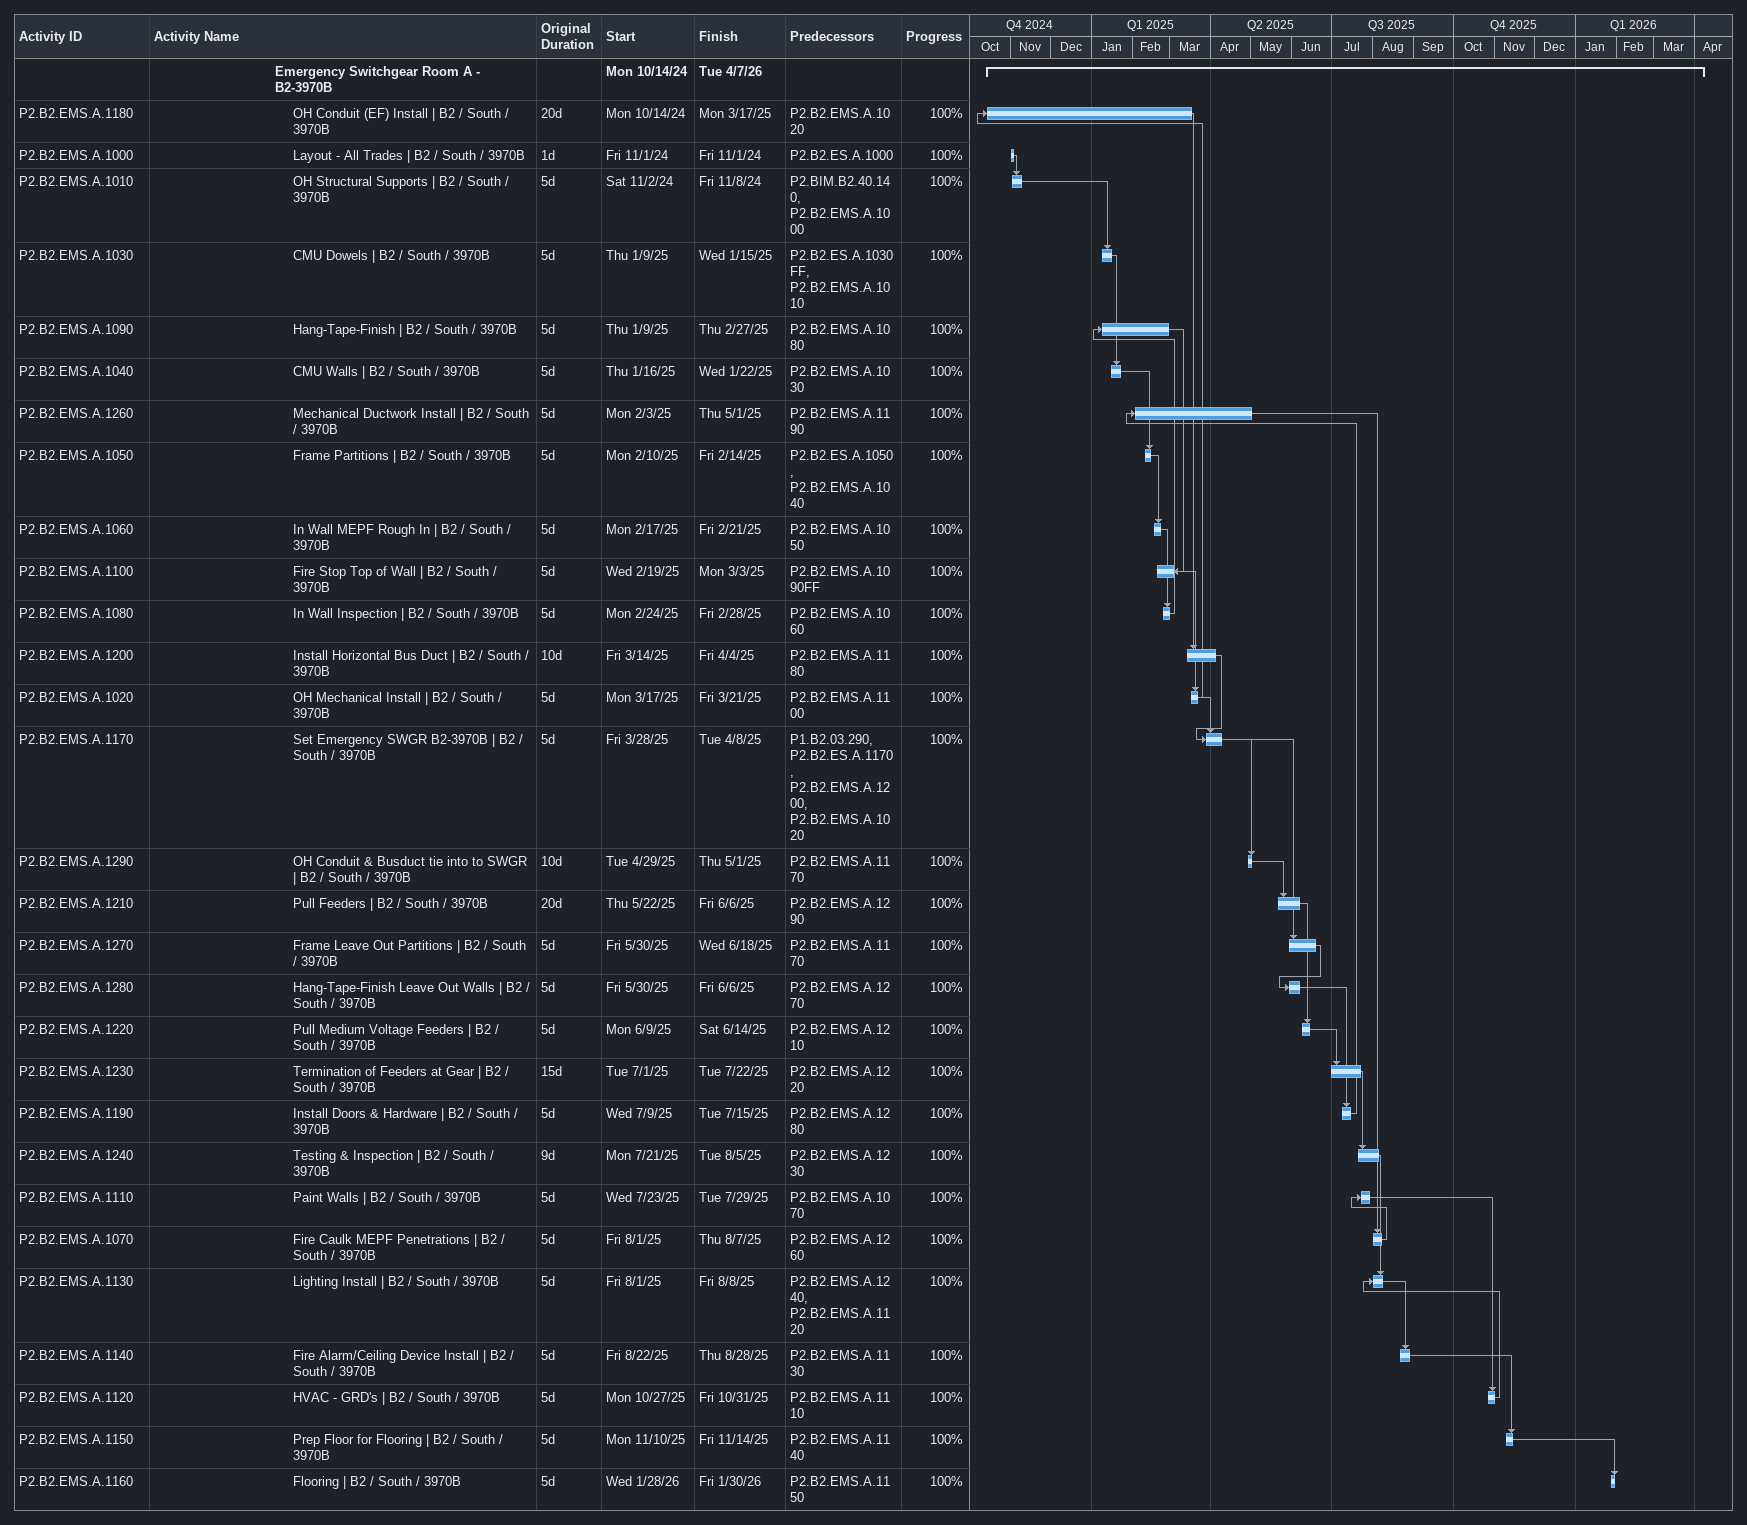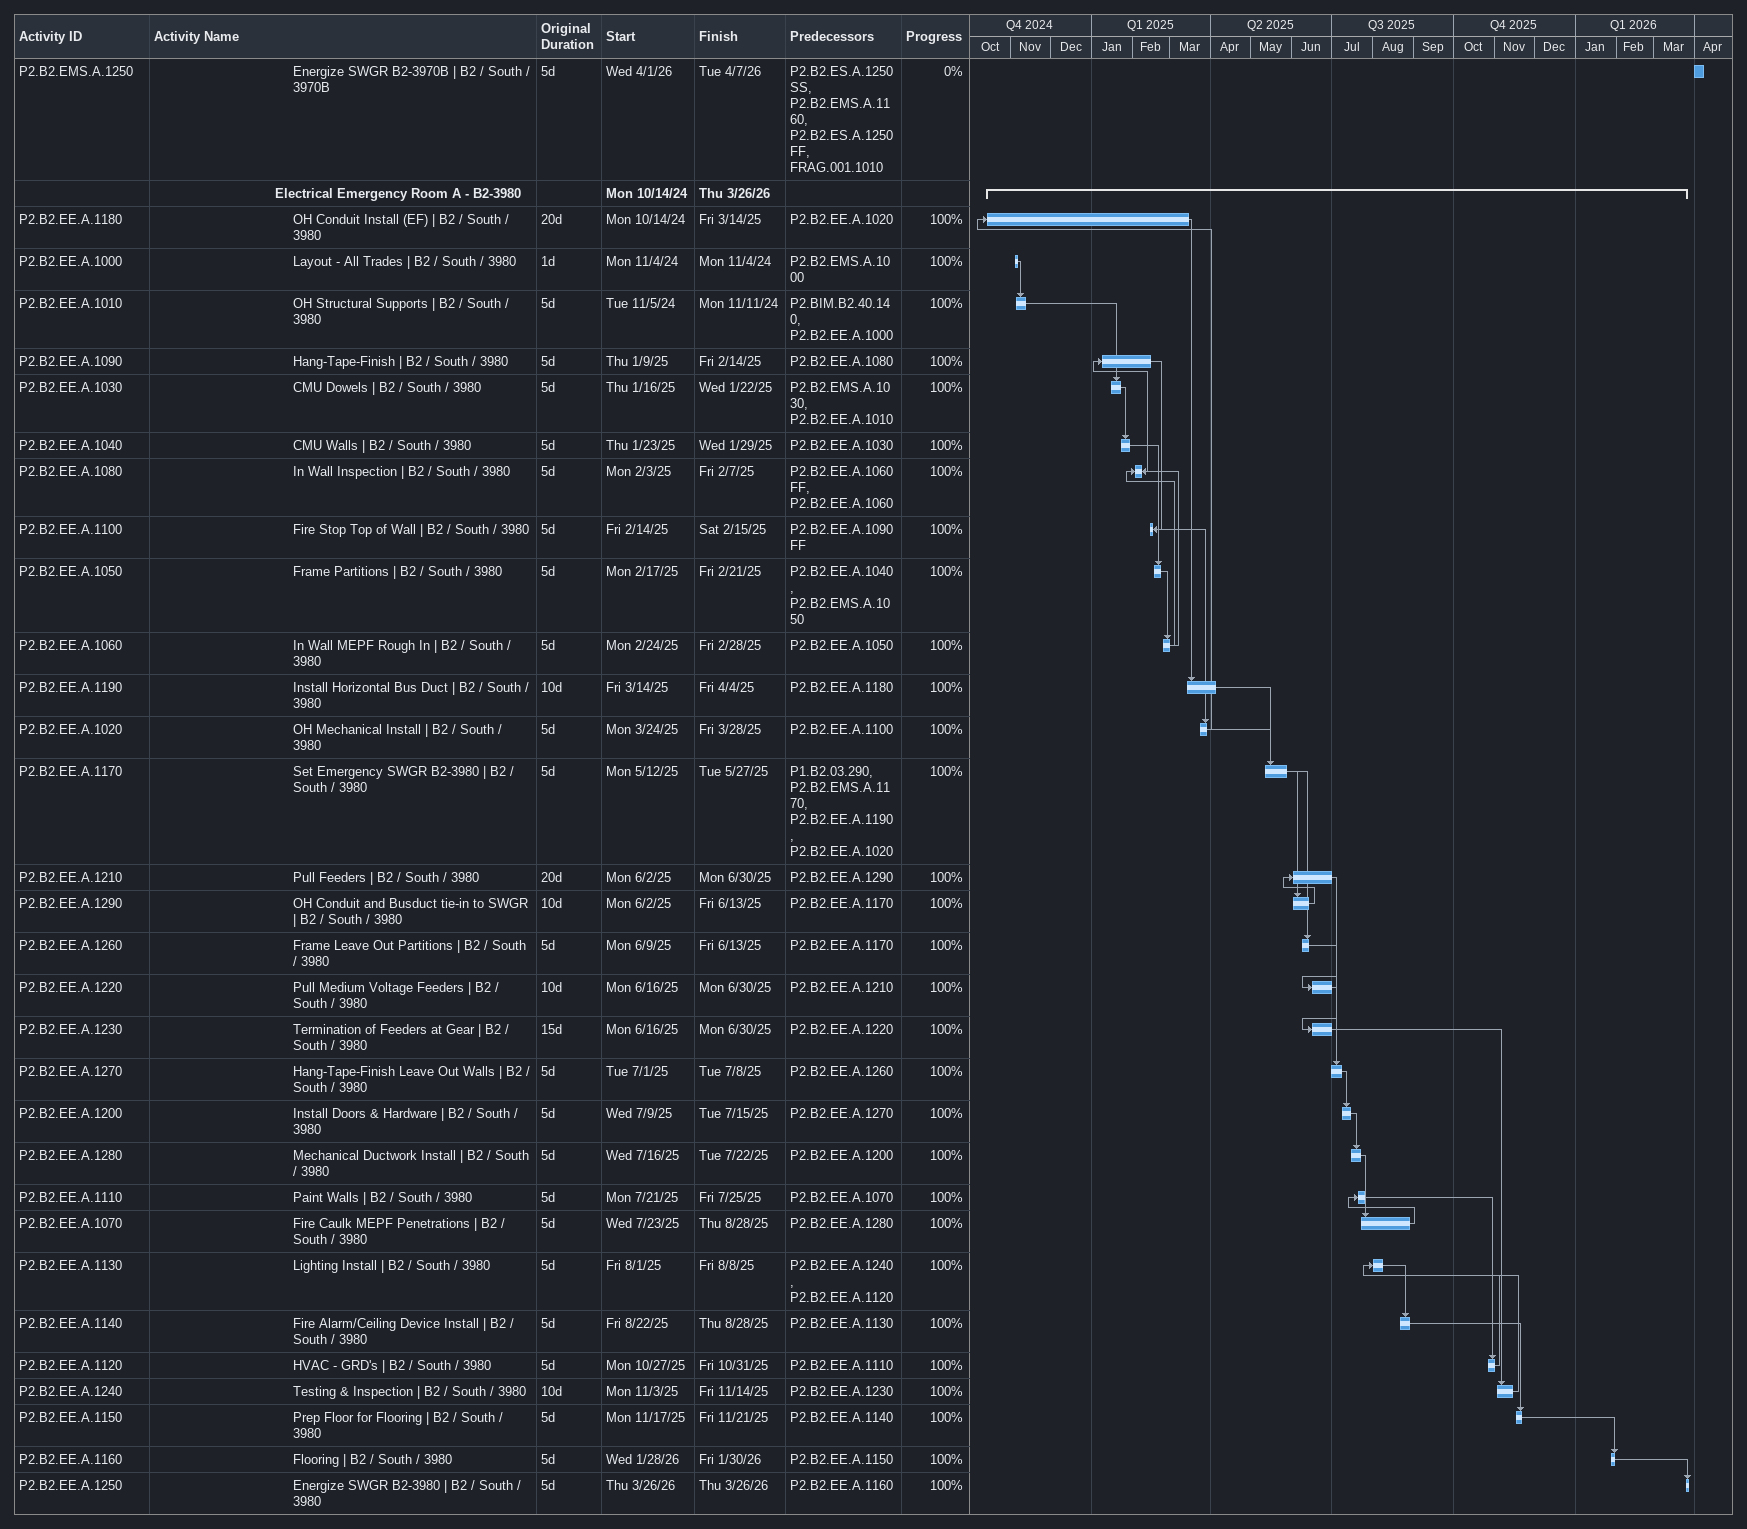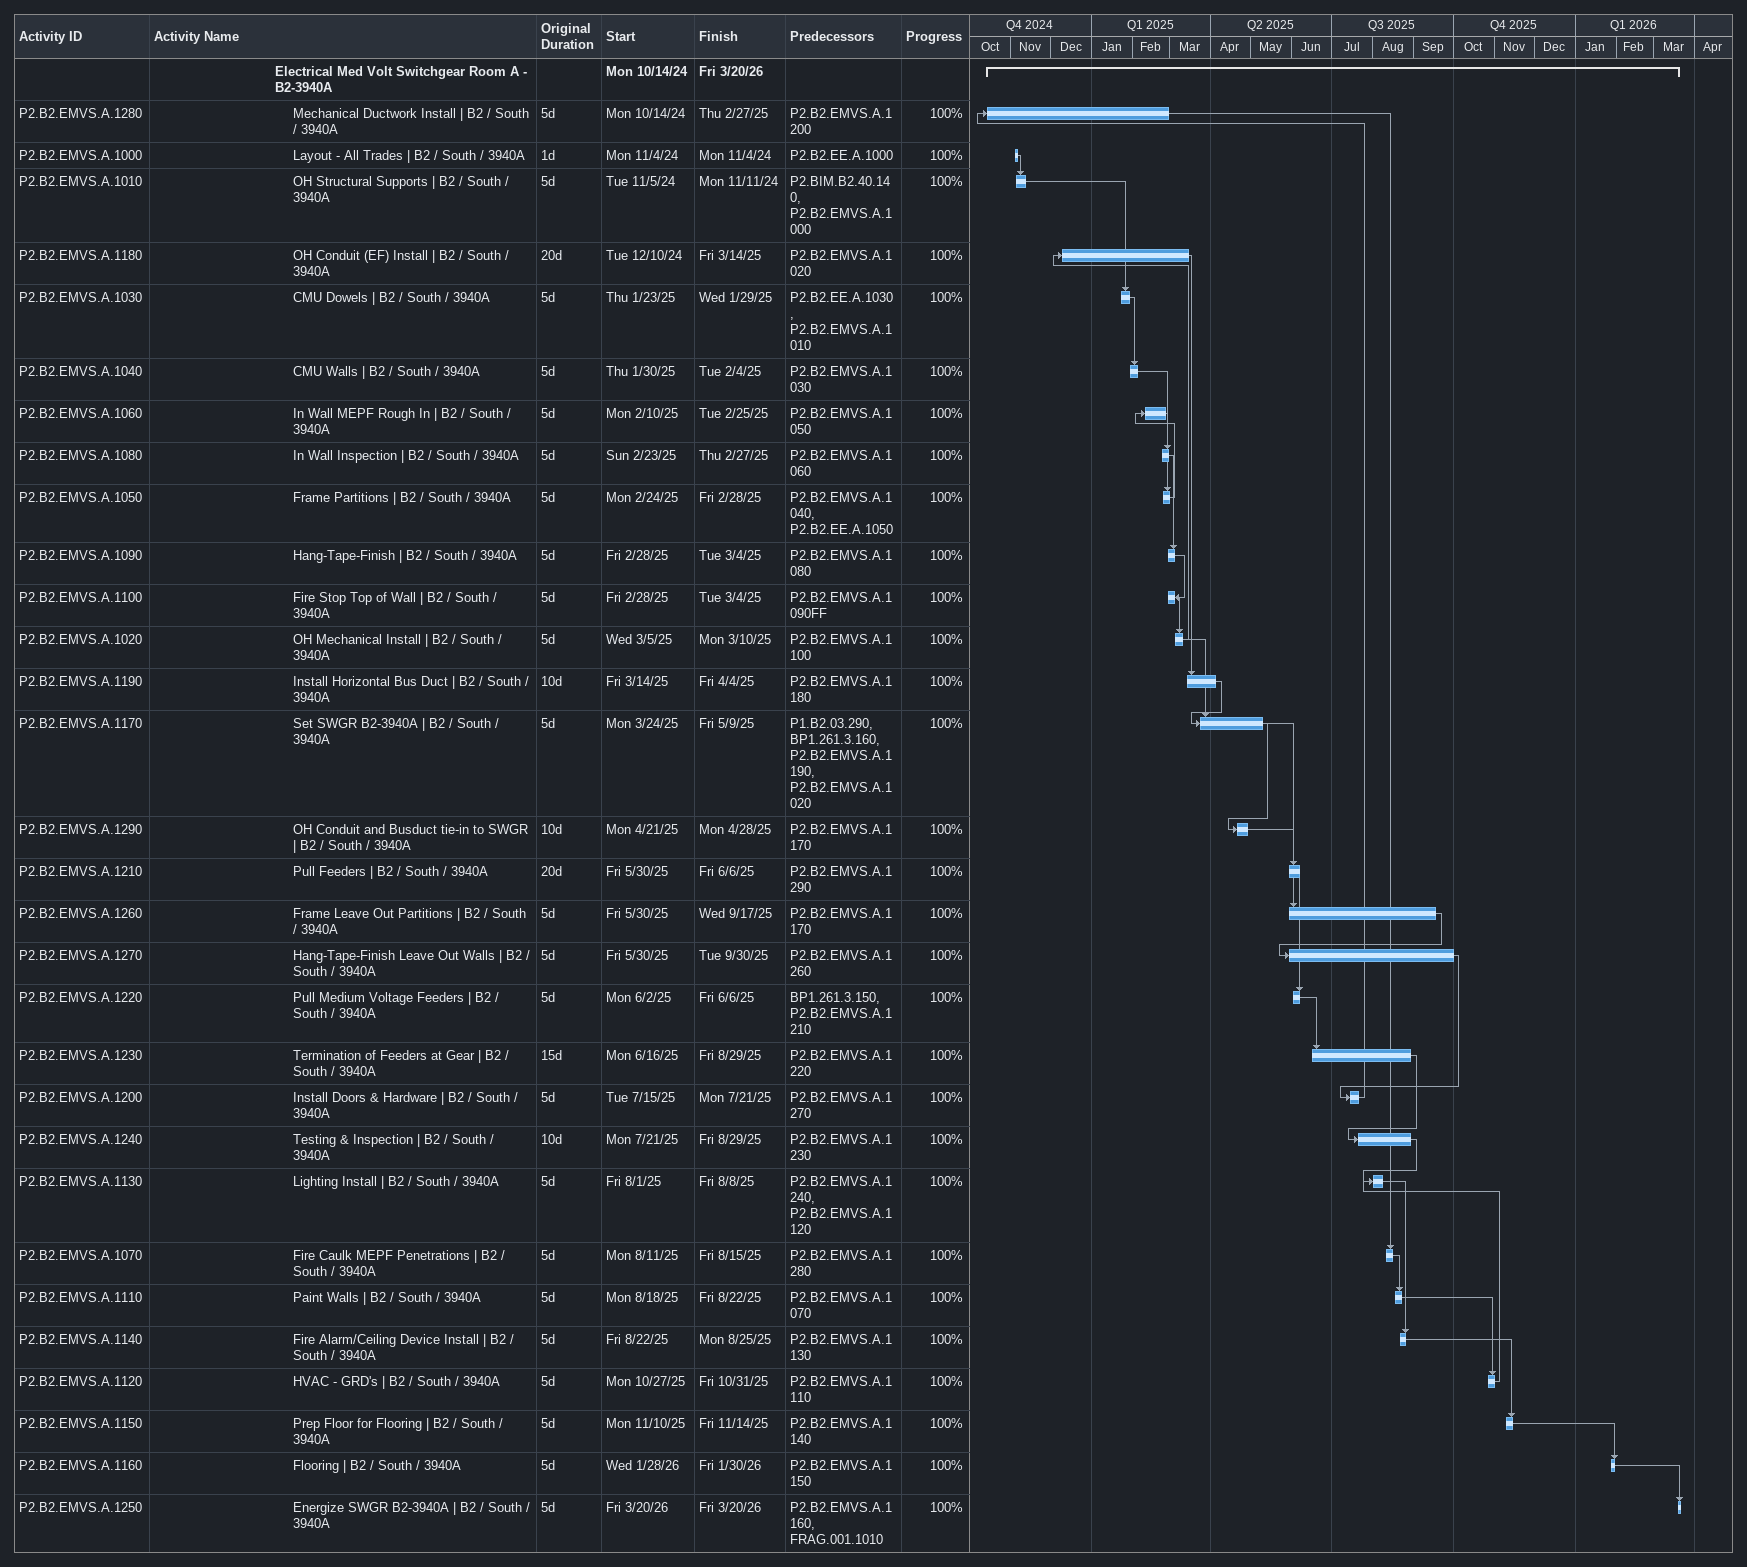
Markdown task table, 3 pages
| ID | Level | Task | Original duration | Start | Finish | Predecessors | % complete |
|---|---|---|---|---|---|---|---|
|  | 8 | **Emergency Switchgear Room A - B2-3970B** |  | 2024-10-14 | 2026-04-07 |  |  |
| P2.B2.EMS.A.1180 | 9 | OH Conduit (EF) Install \| B2 / South / 3970B | 20d | 2024-10-14 | 2025-03-17 | P2.B2.EMS.A.1020 | 100 |
| P2.B2.EMS.A.1000 | 9 | Layout - All Trades \| B2 / South / 3970B | 1d | 2024-11-01 | 2024-11-01 | P2.B2.ES.A.1000 | 100 |
| P2.B2.EMS.A.1010 | 9 | OH Structural Supports \| B2 / South / 3970B | 5d | 2024-11-02 | 2024-11-08 | P2.BIM.B2.40.140, P2.B2.EMS.A.1000 | 100 |
| P2.B2.EMS.A.1030 | 9 | CMU Dowels \| B2 / South / 3970B | 5d | 2025-01-09 | 2025-01-15 | P2.B2.ES.A.1030FF, P2.B2.EMS.A.1010 | 100 |
| P2.B2.EMS.A.1090 | 9 | Hang-Tape-Finish \| B2 / South / 3970B | 5d | 2025-01-09 | 2025-02-27 | P2.B2.EMS.A.1080 | 100 |
| P2.B2.EMS.A.1040 | 9 | CMU Walls \| B2 / South / 3970B | 5d | 2025-01-16 | 2025-01-22 | P2.B2.EMS.A.1030 | 100 |
| P2.B2.EMS.A.1260 | 9 | Mechanical Ductwork Install \| B2 / South / 3970B | 5d | 2025-02-03 | 2025-05-01 | P2.B2.EMS.A.1190 | 100 |
| P2.B2.EMS.A.1050 | 9 | Frame Partitions \| B2 / South / 3970B | 5d | 2025-02-10 | 2025-02-14 | P2.B2.ES.A.1050, P2.B2.EMS.A.1040 | 100 |
| P2.B2.EMS.A.1060 | 9 | In Wall MEPF Rough In \| B2 / South / 3970B | 5d | 2025-02-17 | 2025-02-21 | P2.B2.EMS.A.1050 | 100 |
| P2.B2.EMS.A.1100 | 9 | Fire Stop Top of Wall \| B2 / South / 3970B | 5d | 2025-02-19 | 2025-03-03 | P2.B2.EMS.A.1090FF | 100 |
| P2.B2.EMS.A.1080 | 9 | In Wall Inspection \| B2 / South / 3970B | 5d | 2025-02-24 | 2025-02-28 | P2.B2.EMS.A.1060 | 100 |
| P2.B2.EMS.A.1200 | 9 | Install Horizontal Bus Duct \| B2 / South / 3970B | 10d | 2025-03-14 | 2025-04-04 | P2.B2.EMS.A.1180 | 100 |
| P2.B2.EMS.A.1020 | 9 | OH Mechanical Install \| B2 / South / 3970B | 5d | 2025-03-17 | 2025-03-21 | P2.B2.EMS.A.1100 | 100 |
| P2.B2.EMS.A.1170 | 9 | Set Emergency SWGR B2-3970B \| B2 / South / 3970B | 5d | 2025-03-28 | 2025-04-08 | P1.B2.03.290, P2.B2.ES.A.1170, P2.B2.EMS.A.1200, P2.B2.EMS.A.1020 | 100 |
| P2.B2.EMS.A.1290 | 9 | OH Conduit & Busduct tie into to SWGR \| B2 / South / 3970B | 10d | 2025-04-29 | 2025-05-01 | P2.B2.EMS.A.1170 | 100 |
| P2.B2.EMS.A.1210 | 9 | Pull Feeders \| B2 / South / 3970B | 20d | 2025-05-22 | 2025-06-06 | P2.B2.EMS.A.1290 | 100 |
| P2.B2.EMS.A.1270 | 9 | Frame Leave Out Partitions \| B2 / South / 3970B | 5d | 2025-05-30 | 2025-06-18 | P2.B2.EMS.A.1170 | 100 |
| P2.B2.EMS.A.1280 | 9 | Hang-Tape-Finish Leave Out Walls \| B2 / South / 3970B | 5d | 2025-05-30 | 2025-06-06 | P2.B2.EMS.A.1270 | 100 |
| P2.B2.EMS.A.1220 | 9 | Pull Medium Voltage Feeders \| B2 / South / 3970B | 5d | 2025-06-09 | 2025-06-14 | P2.B2.EMS.A.1210 | 100 |
| P2.B2.EMS.A.1230 | 9 | Termination of Feeders at Gear \| B2 / South / 3970B | 15d | 2025-07-01 | 2025-07-22 | P2.B2.EMS.A.1220 | 100 |
| P2.B2.EMS.A.1190 | 9 | Install Doors & Hardware \| B2 / South / 3970B | 5d | 2025-07-09 | 2025-07-15 | P2.B2.EMS.A.1280 | 100 |
| P2.B2.EMS.A.1240 | 9 | Testing & Inspection \| B2 / South / 3970B | 9d | 2025-07-21 | 2025-08-05 | P2.B2.EMS.A.1230 | 100 |
| P2.B2.EMS.A.1110 | 9 | Paint Walls \| B2 / South / 3970B | 5d | 2025-07-23 | 2025-07-29 | P2.B2.EMS.A.1070 | 100 |
| P2.B2.EMS.A.1070 | 9 | Fire Caulk MEPF Penetrations \| B2 / South / 3970B | 5d | 2025-08-01 | 2025-08-07 | P2.B2.EMS.A.1260 | 100 |
| P2.B2.EMS.A.1130 | 9 | Lighting Install \| B2 / South / 3970B | 5d | 2025-08-01 | 2025-08-08 | P2.B2.EMS.A.1240, P2.B2.EMS.A.1120 | 100 |
| P2.B2.EMS.A.1140 | 9 | Fire Alarm/Ceiling Device Install \| B2 / South / 3970B | 5d | 2025-08-22 | 2025-08-28 | P2.B2.EMS.A.1130 | 100 |
| P2.B2.EMS.A.1120 | 9 | HVAC - GRD's \| B2 / South / 3970B | 5d | 2025-10-27 | 2025-10-31 | P2.B2.EMS.A.1110 | 100 |
| P2.B2.EMS.A.1150 | 9 | Prep Floor for Flooring \| B2 / South / 3970B | 5d | 2025-11-10 | 2025-11-14 | P2.B2.EMS.A.1140 | 100 |
| P2.B2.EMS.A.1160 | 9 | Flooring \| B2 / South / 3970B | 5d | 2026-01-28 | 2026-01-30 | P2.B2.EMS.A.1150 | 100 |
| P2.B2.EMS.A.1250 | 9 | Energize SWGR B2-3970B \| B2 / South / 3970B | 5d | 2026-04-01 | 2026-04-07 | P2.B2.ES.A.1250SS, P2.B2.EMS.A.1160, P2.B2.ES.A.1250FF, FRAG.001.1010 | 0 |
|  | 8 | **Electrical Emergency Room A - B2-3980** |  | 2024-10-14 | 2026-03-26 |  |  |
| P2.B2.EE.A.1180 | 9 | OH Conduit Install (EF) \| B2 / South / 3980 | 20d | 2024-10-14 | 2025-03-14 | P2.B2.EE.A.1020 | 100 |
| P2.B2.EE.A.1000 | 9 | Layout - All Trades \| B2 / South / 3980 | 1d | 2024-11-04 | 2024-11-04 | P2.B2.EMS.A.1000 | 100 |
| P2.B2.EE.A.1010 | 9 | OH Structural Supports \| B2 / South / 3980 | 5d | 2024-11-05 | 2024-11-11 | P2.BIM.B2.40.140, P2.B2.EE.A.1000 | 100 |
| P2.B2.EE.A.1090 | 9 | Hang-Tape-Finish \| B2 / South / 3980 | 5d | 2025-01-09 | 2025-02-14 | P2.B2.EE.A.1080 | 100 |
| P2.B2.EE.A.1030 | 9 | CMU Dowels \| B2 / South / 3980 | 5d | 2025-01-16 | 2025-01-22 | P2.B2.EMS.A.1030, P2.B2.EE.A.1010 | 100 |
| P2.B2.EE.A.1040 | 9 | CMU Walls \| B2 / South / 3980 | 5d | 2025-01-23 | 2025-01-29 | P2.B2.EE.A.1030 | 100 |
| P2.B2.EE.A.1080 | 9 | In Wall Inspection \| B2 / South / 3980 | 5d | 2025-02-03 | 2025-02-07 | P2.B2.EE.A.1060FF, P2.B2.EE.A.1060 | 100 |
| P2.B2.EE.A.1100 | 9 | Fire Stop Top of Wall \| B2 / South / 3980 | 5d | 2025-02-14 | 2025-02-15 | P2.B2.EE.A.1090FF | 100 |
| P2.B2.EE.A.1050 | 9 | Frame Partitions \| B2 / South / 3980 | 5d | 2025-02-17 | 2025-02-21 | P2.B2.EE.A.1040, P2.B2.EMS.A.1050 | 100 |
| P2.B2.EE.A.1060 | 9 | In Wall MEPF Rough In \| B2 / South / 3980 | 5d | 2025-02-24 | 2025-02-28 | P2.B2.EE.A.1050 | 100 |
| P2.B2.EE.A.1190 | 9 | Install Horizontal Bus Duct \| B2 / South / 3980 | 10d | 2025-03-14 | 2025-04-04 | P2.B2.EE.A.1180 | 100 |
| P2.B2.EE.A.1020 | 9 | OH Mechanical Install \| B2 / South / 3980 | 5d | 2025-03-24 | 2025-03-28 | P2.B2.EE.A.1100 | 100 |
| P2.B2.EE.A.1170 | 9 | Set Emergency SWGR B2-3980 \| B2 / South / 3980 | 5d | 2025-05-12 | 2025-05-27 | P1.B2.03.290, P2.B2.EMS.A.1170, P2.B2.EE.A.1190, P2.B2.EE.A.1020 | 100 |
| P2.B2.EE.A.1210 | 9 | Pull Feeders \| B2 / South / 3980 | 20d | 2025-06-02 | 2025-06-30 | P2.B2.EE.A.1290 | 100 |
| P2.B2.EE.A.1290 | 9 | OH Conduit and Busduct tie-in to SWGR \| B2 / South / 3980 | 10d | 2025-06-02 | 2025-06-13 | P2.B2.EE.A.1170 | 100 |
| P2.B2.EE.A.1260 | 9 | Frame Leave Out Partitions \| B2 / South / 3980 | 5d | 2025-06-09 | 2025-06-13 | P2.B2.EE.A.1170 | 100 |
| P2.B2.EE.A.1220 | 9 | Pull Medium Voltage Feeders \| B2 / South / 3980 | 10d | 2025-06-16 | 2025-06-30 | P2.B2.EE.A.1210 | 100 |
| P2.B2.EE.A.1230 | 9 | Termination of Feeders at Gear \| B2 / South / 3980 | 15d | 2025-06-16 | 2025-06-30 | P2.B2.EE.A.1220 | 100 |
| P2.B2.EE.A.1270 | 9 | Hang-Tape-Finish Leave Out Walls \| B2 / South / 3980 | 5d | 2025-07-01 | 2025-07-08 | P2.B2.EE.A.1260 | 100 |
| P2.B2.EE.A.1200 | 9 | Install Doors & Hardware \| B2 / South / 3980 | 5d | 2025-07-09 | 2025-07-15 | P2.B2.EE.A.1270 | 100 |
| P2.B2.EE.A.1280 | 9 | Mechanical Ductwork Install \| B2 / South / 3980 | 5d | 2025-07-16 | 2025-07-22 | P2.B2.EE.A.1200 | 100 |
| P2.B2.EE.A.1110 | 9 | Paint Walls \| B2 / South / 3980 | 5d | 2025-07-21 | 2025-07-25 | P2.B2.EE.A.1070 | 100 |
| P2.B2.EE.A.1070 | 9 | Fire Caulk MEPF Penetrations \| B2 / South / 3980 | 5d | 2025-07-23 | 2025-08-28 | P2.B2.EE.A.1280 | 100 |
| P2.B2.EE.A.1130 | 9 | Lighting Install \| B2 / South / 3980 | 5d | 2025-08-01 | 2025-08-08 | P2.B2.EE.A.1240, P2.B2.EE.A.1120 | 100 |
| P2.B2.EE.A.1140 | 9 | Fire Alarm/Ceiling Device Install \| B2 / South / 3980 | 5d | 2025-08-22 | 2025-08-28 | P2.B2.EE.A.1130 | 100 |
| P2.B2.EE.A.1120 | 9 | HVAC - GRD's \| B2 / South / 3980 | 5d | 2025-10-27 | 2025-10-31 | P2.B2.EE.A.1110 | 100 |
| P2.B2.EE.A.1240 | 9 | Testing & Inspection \| B2 / South / 3980 | 10d | 2025-11-03 | 2025-11-14 | P2.B2.EE.A.1230 | 100 |
| P2.B2.EE.A.1150 | 9 | Prep Floor for Flooring \| B2 / South / 3980 | 5d | 2025-11-17 | 2025-11-21 | P2.B2.EE.A.1140 | 100 |
| P2.B2.EE.A.1160 | 9 | Flooring \| B2 / South / 3980 | 5d | 2026-01-28 | 2026-01-30 | P2.B2.EE.A.1150 | 100 |
| P2.B2.EE.A.1250 | 9 | Energize SWGR B2-3980 \| B2 / South / 3980 | 5d | 2026-03-26 | 2026-03-26 | P2.B2.EE.A.1160 | 100 |
|  | 8 | **Electrical Med Volt Switchgear Room A - B2-3940A** |  | 2024-10-14 | 2026-03-20 |  |  |
| P2.B2.EMVS.A.1280 | 9 | Mechanical Ductwork Install \| B2 / South / 3940A | 5d | 2024-10-14 | 2025-02-27 | P2.B2.EMVS.A.1200 | 100 |
| P2.B2.EMVS.A.1000 | 9 | Layout - All Trades \| B2 / South / 3940A | 1d | 2024-11-04 | 2024-11-04 | P2.B2.EE.A.1000 | 100 |
| P2.B2.EMVS.A.1010 | 9 | OH Structural Supports \| B2 / South / 3940A | 5d | 2024-11-05 | 2024-11-11 | P2.BIM.B2.40.140, P2.B2.EMVS.A.1000 | 100 |
| P2.B2.EMVS.A.1180 | 9 | OH Conduit (EF) Install \| B2 / South / 3940A | 20d | 2024-12-10 | 2025-03-14 | P2.B2.EMVS.A.1020 | 100 |
| P2.B2.EMVS.A.1030 | 9 | CMU Dowels \| B2 / South / 3940A | 5d | 2025-01-23 | 2025-01-29 | P2.B2.EE.A.1030, P2.B2.EMVS.A.1010 | 100 |
| P2.B2.EMVS.A.1040 | 9 | CMU Walls \| B2 / South / 3940A | 5d | 2025-01-30 | 2025-02-04 | P2.B2.EMVS.A.1030 | 100 |
| P2.B2.EMVS.A.1060 | 9 | In Wall MEPF Rough In \| B2 / South / 3940A | 5d | 2025-02-10 | 2025-02-25 | P2.B2.EMVS.A.1050 | 100 |
| P2.B2.EMVS.A.1080 | 9 | In Wall Inspection \| B2 / South / 3940A | 5d | 2025-02-23 | 2025-02-27 | P2.B2.EMVS.A.1060 | 100 |
| P2.B2.EMVS.A.1050 | 9 | Frame Partitions \| B2 / South / 3940A | 5d | 2025-02-24 | 2025-02-28 | P2.B2.EMVS.A.1040, P2.B2.EE.A.1050 | 100 |
| P2.B2.EMVS.A.1090 | 9 | Hang-Tape-Finish \| B2 / South / 3940A | 5d | 2025-02-28 | 2025-03-04 | P2.B2.EMVS.A.1080 | 100 |
| P2.B2.EMVS.A.1100 | 9 | Fire Stop Top of Wall \| B2 / South / 3940A | 5d | 2025-02-28 | 2025-03-04 | P2.B2.EMVS.A.1090FF | 100 |
| P2.B2.EMVS.A.1020 | 9 | OH Mechanical Install \| B2 / South / 3940A | 5d | 2025-03-05 | 2025-03-10 | P2.B2.EMVS.A.1100 | 100 |
| P2.B2.EMVS.A.1190 | 9 | Install Horizontal Bus Duct \| B2 / South / 3940A | 10d | 2025-03-14 | 2025-04-04 | P2.B2.EMVS.A.1180 | 100 |
| P2.B2.EMVS.A.1170 | 9 | Set SWGR B2-3940A \| B2 / South / 3940A | 5d | 2025-03-24 | 2025-05-09 | P1.B2.03.290, BP1.261.3.160, P2.B2.EMVS.A.1190, P2.B2.EMVS.A.1020 | 100 |
| P2.B2.EMVS.A.1290 | 9 | OH Conduit and Busduct tie-in to SWGR \| B2 / South / 3940A | 10d | 2025-04-21 | 2025-04-28 | P2.B2.EMVS.A.1170 | 100 |
| P2.B2.EMVS.A.1210 | 9 | Pull Feeders \| B2 / South / 3940A | 20d | 2025-05-30 | 2025-06-06 | P2.B2.EMVS.A.1290 | 100 |
| P2.B2.EMVS.A.1260 | 9 | Frame Leave Out Partitions \| B2 / South / 3940A | 5d | 2025-05-30 | 2025-09-17 | P2.B2.EMVS.A.1170 | 100 |
| P2.B2.EMVS.A.1270 | 9 | Hang-Tape-Finish Leave Out Walls \| B2 / South / 3940A | 5d | 2025-05-30 | 2025-09-30 | P2.B2.EMVS.A.1260 | 100 |
| P2.B2.EMVS.A.1220 | 9 | Pull Medium Voltage Feeders \| B2 / South / 3940A | 5d | 2025-06-02 | 2025-06-06 | BP1.261.3.150, P2.B2.EMVS.A.1210 | 100 |
| P2.B2.EMVS.A.1230 | 9 | Termination of Feeders at Gear \| B2 / South / 3940A | 15d | 2025-06-16 | 2025-08-29 | P2.B2.EMVS.A.1220 | 100 |
| P2.B2.EMVS.A.1200 | 9 | Install Doors & Hardware \| B2 / South / 3940A | 5d | 2025-07-15 | 2025-07-21 | P2.B2.EMVS.A.1270 | 100 |
| P2.B2.EMVS.A.1240 | 9 | Testing & Inspection \| B2 / South / 3940A | 10d | 2025-07-21 | 2025-08-29 | P2.B2.EMVS.A.1230 | 100 |
| P2.B2.EMVS.A.1130 | 9 | Lighting Install \| B2 / South / 3940A | 5d | 2025-08-01 | 2025-08-08 | P2.B2.EMVS.A.1240, P2.B2.EMVS.A.1120 | 100 |
| P2.B2.EMVS.A.1070 | 9 | Fire Caulk MEPF Penetrations \| B2 / South / 3940A | 5d | 2025-08-11 | 2025-08-15 | P2.B2.EMVS.A.1280 | 100 |
| P2.B2.EMVS.A.1110 | 9 | Paint Walls \| B2 / South / 3940A | 5d | 2025-08-18 | 2025-08-22 | P2.B2.EMVS.A.1070 | 100 |
| P2.B2.EMVS.A.1140 | 9 | Fire Alarm/Ceiling Device Install \| B2 / South / 3940A | 5d | 2025-08-22 | 2025-08-25 | P2.B2.EMVS.A.1130 | 100 |
| P2.B2.EMVS.A.1120 | 9 | HVAC - GRD's \| B2 / South / 3940A | 5d | 2025-10-27 | 2025-10-31 | P2.B2.EMVS.A.1110 | 100 |
| P2.B2.EMVS.A.1150 | 9 | Prep Floor for Flooring \| B2 / South / 3940A | 5d | 2025-11-10 | 2025-11-14 | P2.B2.EMVS.A.1140 | 100 |
| P2.B2.EMVS.A.1160 | 9 | Flooring \| B2 / South / 3940A | 5d | 2026-01-28 | 2026-01-30 | P2.B2.EMVS.A.1150 | 100 |
| P2.B2.EMVS.A.1250 | 9 | Energize SWGR B2-3940A \| B2 / South / 3940A | 5d | 2026-03-20 | 2026-03-20 | P2.B2.EMVS.A.1160, FRAG.001.1010 | 100 |
